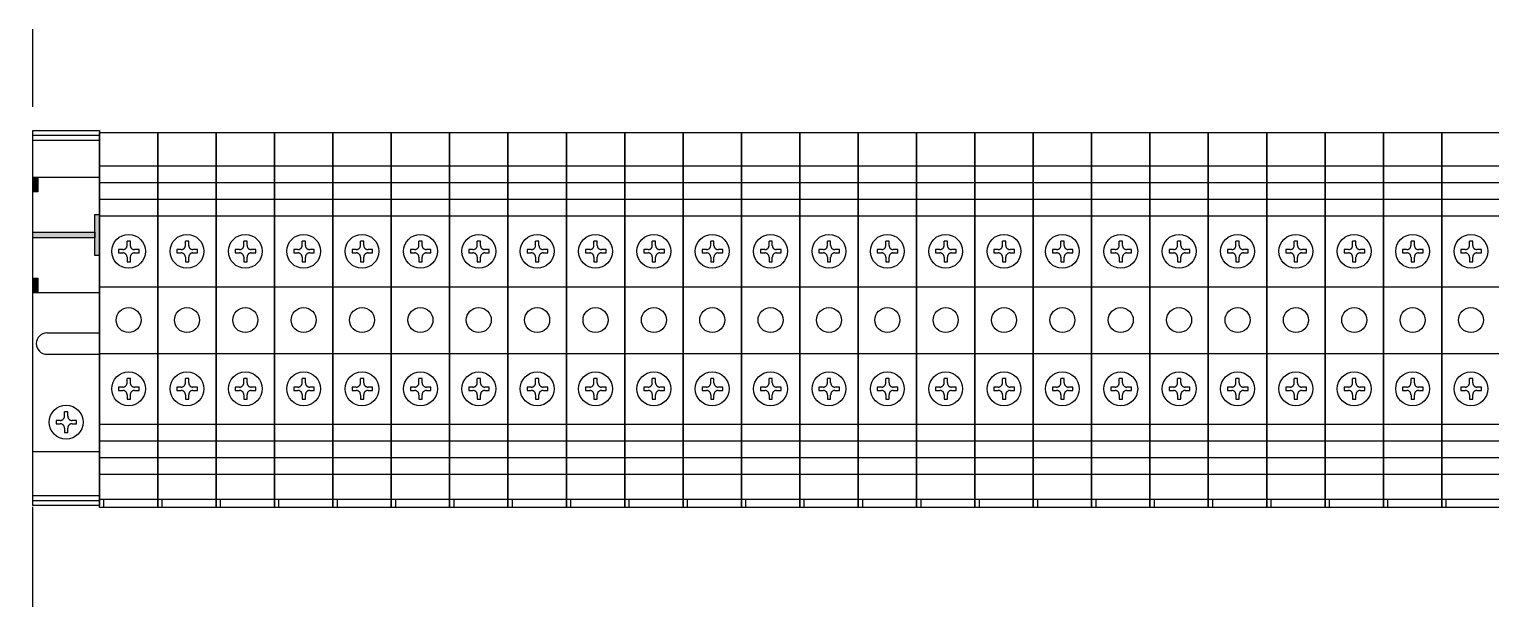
# Model space of a CAD drawing. Extents: x 389647 to 390647, y 333854 to 336054.
# Drawn here: x 390284.1 to 390459.5, y 334570.9 to 334640.2 of the extents above; entities that cross this region are included whole.
import ezdxf

# ---------------------------------------------------------------- set-up
doc = ezdxf.new("R2010")
doc.units = 0
doc.header["$MEASUREMENT"] = 0
doc.linetypes.add('ACAD_ISO02W100', pattern=[15, 12, -3])
doc.layers.add('Layer1', color=7, linetype='Continuous')
doc.layers.add('文字', color=3, linetype='Continuous')

# ---------------------------------------------------------------- blocks, each defined once
blk = doc.blocks.new('424299176141f1d7f-844f-4b45-918a-d4712c876380')
for points in [[(4.76, 79.85), (4.76, 80.45), (3.01, 80.45), (3.01, 79.85)], [(9.62, 73), (10.28, 73), (10.28, 80.45), (9.62, 80.45)], [(15.15, 80.45), (15.15, 79.85), (16.9, 79.85), (16.9, 80.45)], [(7.5, 73), (7.5, 72.45), (12.4, 72.45), (12.4, 73)]]:
    blk.add_hatch(color=7).paths.add_polyline_path(points)
at = {"color": 0}
for p, q in [((-21.91, 80.45), (-21.91, 72.45)), ((-21.31, 80.45), (-21.31, 72.45)), ((-16.02, 80.45), (-16.02, 72.45)), ((21.33, 80.45), (21.33, 72.45)), ((21.92, 80.45), (21.92, 72.45)), ((-4.35, 78.75), (-4.35, 72.45)), ((-1.78, 78.75), (-1.78, 72.45))]:
    blk.add_line(p, q, dxfattribs=at)
at = {"color": 1}
for p, q in [((-21.75, 71.95), (-22.75, 71.95)), ((-21.75, 72.45), (-21.75, 65.45)), ((-18.75, 72.45), (-18.75, 65.45)), ((-16.75, 72.45), (-16.75, 65.45)), ((-14.75, 72.45), (-14.75, 65.45)), ((-12.75, 72.45), (-12.75, 65.45)), ((-4.25, 72.45), (-4.25, 65.45)), ((3.75, 72.45), (3.75, 65.45)), ((12.25, 72.45), (12.25, 65.45)), ((14.25, 72.45), (14.25, 65.45)), ((16.25, 72.45), (16.25, 65.45)), ((18.25, 72.45), (18.25, 65.45)), ((-21.75, 36.95), (-22.75, 36.95)), ((-21.75, 37.45), (-21.75, 30.44)), ((-18.75, 37.45), (-18.75, 30.44)), ((-16.75, 37.45), (-16.75, 30.44)), ((-14.75, 37.45), (-14.75, 30.44)), ((-12.75, 37.45), (-12.75, 30.44)), ((-4.25, 37.45), (-4.25, 30.44)), ((3.75, 37.45), (3.75, 30.44)), ((12.25, 37.45), (12.25, 30.44)), ((14.25, 37.45), (14.25, 30.44)), ((16.25, 37.45), (16.25, 30.44)), ((18.25, 37.45), (18.25, 30.44)), ((-21.75, 1.94), (-22.75, 1.94)), ((-21.75, 2.44), (-21.75, -4.56)), ((-18.75, 2.44), (-18.75, -4.56)), ((-16.75, 2.44), (-16.75, -4.56)), ((-14.75, 2.44), (-14.75, -4.56)), ((-12.75, 2.44), (-12.75, -4.56)), ((-4.25, 2.44), (-4.25, -4.56)), ((3.75, 2.44), (3.75, -4.56)), ((12.25, 2.44), (12.25, -4.56)), ((14.25, 2.44), (14.25, -4.56)), ((16.25, 2.44), (16.25, -4.56)), ((18.25, 2.44), (18.25, -4.56)), ((-21.75, -33.07), (-22.75, -33.07)), ((-21.75, -32.57), (-21.75, -39.57)), ((-18.75, -32.57), (-18.75, -39.57)), ((-16.75, -32.57), (-16.75, -39.57)), ((-14.75, -32.57), (-14.75, -39.57)), ((-12.75, -32.57), (-12.75, -39.57)), ((-4.25, -32.57), (-4.25, -39.57)), ((3.75, -32.57), (3.75, -39.57)), ((12.25, -32.57), (12.25, -39.57)), ((14.25, -32.57), (14.25, -39.57)), ((16.25, -32.57), (16.25, -39.57)), ((18.25, -32.57), (18.25, -39.57)), ((-21.75, -68.08), (-22.75, -68.08)), ((-21.75, -67.58), (-21.75, -74.58)), ((-18.75, -67.58), (-18.75, -74.58)), ((-16.75, -67.58), (-16.75, -74.58)), ((-14.75, -67.58), (-14.75, -74.58)), ((-12.75, -67.58), (-12.75, -74.58)), ((-4.25, -67.58), (-4.25, -74.58)), ((3.75, -67.58), (3.75, -74.58)), ((12.25, -67.58), (12.25, -74.58)), ((14.25, -67.58), (14.25, -74.58)), ((16.25, -67.58), (16.25, -74.58)), ((18.25, -67.58), (18.25, -74.58))]:
    blk.add_line(p, q, dxfattribs=at)
at = {"color": 7}
for p, q in [((-21.75, 64.95), (-22.75, 64.95)), ((-21.75, 65.45), (-21.75, 58.45)), ((-18.75, 65.45), (-18.75, 58.45)), ((-16.75, 65.45), (-16.75, 58.45)), ((-14.75, 65.45), (-14.75, 58.45)), ((-12.75, 65.45), (-12.75, 58.45)), ((-4.25, 65.45), (-4.25, 58.45)), ((3.75, 65.45), (3.75, 58.45)), ((12.25, 65.45), (12.25, 58.45)), ((14.25, 65.45), (14.25, 58.45)), ((16.25, 65.45), (16.25, 58.45)), ((18.25, 65.45), (18.25, 58.45)), ((-21.75, 50.95), (-22.75, 50.95)), ((-21.75, 51.45), (-21.75, 44.45)), ((-18.75, 51.45), (-18.75, 44.45)), ((-16.75, 51.45), (-16.75, 44.45)), ((-14.75, 51.45), (-14.75, 44.45)), ((-12.75, 51.45), (-12.75, 44.45)), ((-4.25, 51.45), (-4.25, 44.45)), ((3.75, 51.45), (3.75, 44.45)), ((12.25, 51.45), (12.25, 44.45)), ((14.25, 51.45), (14.25, 44.45)), ((16.25, 51.45), (16.25, 44.45)), ((18.25, 51.45), (18.25, 44.45)), ((-21.75, 29.94), (-22.75, 29.94)), ((-21.75, 30.44), (-21.75, 23.44)), ((-18.75, 30.44), (-18.75, 23.44)), ((-16.75, 30.44), (-16.75, 23.44)), ((-14.75, 30.44), (-14.75, 23.44)), ((-12.75, 30.44), (-12.75, 23.44)), ((-4.25, 30.44), (-4.25, 23.44)), ((3.75, 30.44), (3.75, 23.44)), ((12.25, 30.44), (12.25, 23.44)), ((14.25, 30.44), (14.25, 23.44)), ((16.25, 30.44), (16.25, 23.44)), ((18.25, 30.44), (18.25, 23.44)), ((-21.75, 15.94), (-22.75, 15.94)), ((-21.75, 16.44), (-21.75, 9.44)), ((-18.75, 16.44), (-18.75, 9.44)), ((-16.75, 16.44), (-16.75, 9.44)), ((-14.75, 16.44), (-14.75, 9.44)), ((-12.75, 16.44), (-12.75, 9.44)), ((-4.25, 16.44), (-4.25, 9.44)), ((3.75, 16.44), (3.75, 9.44)), ((12.25, 16.44), (12.25, 9.44)), ((14.25, 16.44), (14.25, 9.44)), ((16.25, 16.44), (16.25, 9.44)), ((18.25, 16.44), (18.25, 9.44)), ((-21.75, -5.06), (-22.75, -5.06)), ((-21.75, -4.56), (-21.75, -11.56)), ((-18.75, -4.56), (-18.75, -11.56)), ((-16.75, -4.56), (-16.75, -11.56)), ((-14.75, -4.56), (-14.75, -11.56)), ((-12.75, -4.56), (-12.75, -11.56)), ((-4.25, -4.56), (-4.25, -11.56)), ((3.75, -4.56), (3.75, -11.56)), ((12.25, -4.56), (12.25, -11.56)), ((14.25, -4.56), (14.25, -11.56)), ((16.25, -4.56), (16.25, -11.56)), ((18.25, -4.56), (18.25, -11.56)), ((-21.75, -19.07), (-22.75, -19.07)), ((-21.75, -18.57), (-21.75, -25.57)), ((-18.75, -18.57), (-18.75, -25.57)), ((-16.75, -18.57), (-16.75, -25.57)), ((-14.75, -18.57), (-14.75, -25.57)), ((-12.75, -18.57), (-12.75, -25.57)), ((-4.25, -18.57), (-4.25, -25.57)), ((3.75, -18.57), (3.75, -25.57)), ((12.25, -18.57), (12.25, -25.57)), ((14.25, -18.57), (14.25, -25.57)), ((16.25, -18.57), (16.25, -25.57)), ((18.25, -18.57), (18.25, -25.57)), ((-21.75, -40.07), (-22.75, -40.07)), ((-21.75, -39.57), (-21.75, -46.57)), ((-18.75, -39.57), (-18.75, -46.57)), ((-16.75, -39.57), (-16.75, -46.57)), ((-14.75, -39.57), (-14.75, -46.57)), ((-12.75, -39.57), (-12.75, -46.57)), ((-4.25, -39.57), (-4.25, -46.57)), ((3.75, -39.57), (3.75, -46.57)), ((12.25, -39.57), (12.25, -46.57)), ((14.25, -39.57), (14.25, -46.57)), ((16.25, -39.57), (16.25, -46.57)), ((18.25, -39.57), (18.25, -46.57)), ((-21.75, -54.07), (-22.75, -54.07)), ((-21.75, -53.57), (-21.75, -60.57)), ((-18.75, -53.57), (-18.75, -60.57)), ((-16.75, -53.57), (-16.75, -60.57)), ((-14.75, -53.57), (-14.75, -60.57)), ((-12.75, -53.57), (-12.75, -60.57)), ((-4.25, -53.57), (-4.25, -60.57)), ((3.75, -53.57), (3.75, -60.57)), ((12.25, -53.57), (12.25, -60.57)), ((14.25, -53.57), (14.25, -60.57)), ((16.25, -53.57), (16.25, -60.57)), ((18.25, -53.57), (18.25, -60.57)), ((-21.75, -75.08), (-22.75, -75.08)), ((-21.75, -74.58), (-21.75, -81.58)), ((-18.75, -74.58), (-18.75, -81.58)), ((-16.75, -74.58), (-16.75, -81.58)), ((-14.75, -74.58), (-14.75, -81.58)), ((-12.75, -74.58), (-12.75, -81.58)), ((-4.25, -74.58), (-4.25, -81.58)), ((3.75, -74.58), (3.75, -81.58)), ((12.25, -74.58), (12.25, -81.58)), ((14.25, -74.58), (14.25, -81.58)), ((16.25, -74.58), (16.25, -81.58)), ((18.25, -74.58), (18.25, -81.58)), ((-21.75, -89.08), (-22.75, -89.08)), ((-21.75, -88.58), (-21.75, -95.58)), ((-18.75, -88.58), (-18.75, -95.58)), ((-16.75, -88.58), (-16.75, -95.58)), ((-14.75, -88.58), (-14.75, -95.58)), ((-12.75, -88.58), (-12.75, -95.58)), ((-4.25, -88.58), (-4.25, -95.58)), ((3.75, -88.58), (3.75, -95.58)), ((12.25, -88.58), (12.25, -95.58)), ((14.25, -88.58), (14.25, -95.58)), ((16.25, -88.58), (16.25, -95.58)), ((18.25, -88.58), (18.25, -95.58))]:
    blk.add_line(p, q, dxfattribs=at)
at = {"color": 4}
for p, q in [((-21.75, 57.95), (-22.75, 57.95)), ((-21.75, 58.45), (-21.75, 51.45)), ((-18.75, 58.45), (-18.75, 51.45)), ((-16.75, 58.45), (-16.75, 51.45)), ((-14.75, 58.45), (-14.75, 51.45)), ((-12.75, 58.45), (-12.75, 51.45)), ((-4.25, 58.45), (-4.25, 51.45)), ((3.75, 58.45), (3.75, 51.45)), ((12.25, 58.45), (12.25, 51.45)), ((14.25, 58.45), (14.25, 51.45)), ((16.25, 58.45), (16.25, 51.45)), ((18.25, 58.45), (18.25, 51.45)), ((-21.75, 22.94), (-22.75, 22.94)), ((-21.75, 23.44), (-21.75, 16.44)), ((-18.75, 23.44), (-18.75, 16.44)), ((-16.75, 23.44), (-16.75, 16.44)), ((-14.75, 23.44), (-14.75, 16.44)), ((-12.75, 23.44), (-12.75, 16.44)), ((-4.25, 23.44), (-4.25, 16.44)), ((3.75, 23.44), (3.75, 16.44)), ((12.25, 23.44), (12.25, 16.44)), ((14.25, 23.44), (14.25, 16.44)), ((16.25, 23.44), (16.25, 16.44)), ((18.25, 23.44), (18.25, 16.44)), ((-21.75, -12.06), (-22.75, -12.06)), ((-21.75, -11.56), (-21.75, -18.57)), ((-18.75, -11.56), (-18.75, -18.57)), ((-16.75, -11.56), (-16.75, -18.57)), ((-14.75, -11.56), (-14.75, -18.57)), ((-12.75, -11.56), (-12.75, -18.57)), ((-4.25, -11.56), (-4.25, -18.57)), ((3.75, -11.56), (3.75, -18.57)), ((12.25, -11.56), (12.25, -18.57)), ((14.25, -11.56), (14.25, -18.57)), ((16.25, -11.56), (16.25, -18.57)), ((18.25, -11.56), (18.25, -18.57)), ((-21.75, -47.07), (-22.75, -47.07)), ((-21.75, -46.57), (-21.75, -53.57)), ((-18.75, -46.57), (-18.75, -53.57)), ((-16.75, -46.57), (-16.75, -53.57)), ((-14.75, -46.57), (-14.75, -53.57)), ((-12.75, -46.57), (-12.75, -53.57)), ((-4.25, -46.57), (-4.25, -53.57)), ((3.75, -46.57), (3.75, -53.57)), ((12.25, -46.57), (12.25, -53.57)), ((14.25, -46.57), (14.25, -53.57)), ((16.25, -46.57), (16.25, -53.57)), ((18.25, -46.57), (18.25, -53.57)), ((-21.75, -82.08), (-22.75, -82.08)), ((-21.75, -81.58), (-21.75, -88.58)), ((-18.75, -81.58), (-18.75, -88.58)), ((-16.75, -81.58), (-16.75, -88.58)), ((-14.75, -81.58), (-14.75, -88.58)), ((-12.75, -81.58), (-12.75, -88.58)), ((-4.25, -81.58), (-4.25, -88.58)), ((3.75, -81.58), (3.75, -88.58)), ((12.25, -81.58), (12.25, -88.58)), ((14.25, -81.58), (14.25, -88.58)), ((16.25, -81.58), (16.25, -88.58)), ((18.25, -81.58), (18.25, -88.58))]:
    blk.add_line(p, q, dxfattribs=at)
at = {"color": 3}
for p, q in [((-21.75, 43.95), (-22.75, 43.95)), ((-21.75, 44.45), (-21.75, 37.45)), ((-18.75, 44.45), (-18.75, 37.45)), ((-16.75, 44.45), (-16.75, 37.45)), ((-14.75, 44.45), (-14.75, 37.45)), ((-12.75, 44.45), (-12.75, 37.45)), ((-4.25, 44.45), (-4.25, 37.45)), ((3.75, 44.45), (3.75, 37.45)), ((12.25, 44.45), (12.25, 37.45)), ((14.25, 44.45), (14.25, 37.45)), ((16.25, 44.45), (16.25, 37.45)), ((18.25, 44.45), (18.25, 37.45)), ((-21.75, 8.94), (-22.75, 8.94)), ((-21.75, 9.44), (-21.75, 2.44)), ((-18.75, 9.44), (-18.75, 2.44)), ((-16.75, 9.44), (-16.75, 2.44)), ((-14.75, 9.44), (-14.75, 2.44)), ((-12.75, 9.44), (-12.75, 2.44)), ((-4.25, 9.44), (-4.25, 2.44)), ((3.75, 9.44), (3.75, 2.44)), ((12.25, 9.44), (12.25, 2.44)), ((14.25, 9.44), (14.25, 2.44)), ((16.25, 9.44), (16.25, 2.44)), ((18.25, 9.44), (18.25, 2.44)), ((-21.75, -26.07), (-22.75, -26.07)), ((-21.75, -25.57), (-21.75, -32.57)), ((-18.75, -25.57), (-18.75, -32.57)), ((-16.75, -25.57), (-16.75, -32.57)), ((-14.75, -25.57), (-14.75, -32.57)), ((-12.75, -25.57), (-12.75, -32.57)), ((-4.25, -25.57), (-4.25, -32.57)), ((3.75, -25.57), (3.75, -32.57)), ((12.25, -25.57), (12.25, -32.57)), ((14.25, -25.57), (14.25, -32.57)), ((16.25, -25.57), (16.25, -32.57)), ((18.25, -25.57), (18.25, -32.57)), ((-21.75, -61.07), (-22.75, -61.07)), ((-21.75, -60.57), (-21.75, -67.58)), ((-18.75, -60.57), (-18.75, -67.58)), ((-16.75, -60.57), (-16.75, -67.58)), ((-14.75, -60.57), (-14.75, -67.58)), ((-12.75, -60.57), (-12.75, -67.58)), ((-4.25, -60.57), (-4.25, -67.58)), ((3.75, -60.57), (3.75, -67.58)), ((12.25, -60.57), (12.25, -67.58)), ((14.25, -60.57), (14.25, -67.58)), ((16.25, -60.57), (16.25, -67.58)), ((18.25, -60.57), (18.25, -67.58))]:
    blk.add_line(p, q, dxfattribs=at)
at = {"color": 0, "elevation": 0}
for points in [[(22.5, 80.45), (22.5, 72.45), (-22.5, 72.45), (-22.5, 80.45)], [(16.9, 80.45), (16.9, 72.45), (3.01, 72.45), (3.01, 80.45)], [(4.76, 80.45), (4.76, 79.85), (3.01, 79.85), (3.01, 80.45)], [(10.28, 80.45), (10.28, 73), (9.62, 73), (9.62, 80.45)], [(16.9, 80.45), (16.9, 79.85), (15.15, 79.85), (15.15, 80.45)], [(12.4, 73), (12.4, 72.45), (7.5, 72.45), (7.5, 73)]]:
    blk.add_lwpolyline(points, close=True, dxfattribs=at)
at = {"color": 1, "elevation": 0}
for points in [[(22.25, 72.45), (22.25, 65.45), (-22.75, 65.45), (-22.75, 72.45)], [(22.25, 37.45), (22.25, 30.44), (-22.75, 30.44), (-22.75, 37.45)], [(22.25, 2.44), (22.25, -4.56), (-22.75, -4.56), (-22.75, 2.44)], [(22.25, -32.57), (22.25, -39.57), (-22.75, -39.57), (-22.75, -32.57)], [(22.25, -67.58), (22.25, -74.58), (-22.75, -74.58), (-22.75, -67.58)]]:
    blk.add_lwpolyline(points, close=True, dxfattribs=at)
at = {"color": 7, "elevation": 0}
for points in [[(22.25, 65.45), (22.25, 58.45), (-22.75, 58.45), (-22.75, 65.45)], [(22.25, 51.45), (22.25, 44.45), (-22.75, 44.45), (-22.75, 51.45)], [(22.25, 30.44), (22.25, 23.44), (-22.75, 23.44), (-22.75, 30.44)], [(22.25, 16.44), (22.25, 9.44), (-22.75, 9.44), (-22.75, 16.44)], [(22.25, -4.56), (22.25, -11.56), (-22.75, -11.56), (-22.75, -4.56)], [(22.25, -18.57), (22.25, -25.57), (-22.75, -25.57), (-22.75, -18.57)], [(22.25, -39.57), (22.25, -46.57), (-22.75, -46.57), (-22.75, -39.57)], [(22.25, -53.57), (22.25, -60.57), (-22.75, -60.57), (-22.75, -53.57)], [(22.25, -74.58), (22.25, -81.58), (-22.75, -81.58), (-22.75, -74.58)], [(22.25, -88.58), (22.25, -95.58), (-22.75, -95.58), (-22.75, -88.58)]]:
    blk.add_lwpolyline(points, close=True, dxfattribs=at)
at = {"color": 4, "elevation": 0}
for points in [[(22.25, 58.45), (22.25, 51.45), (-22.75, 51.45), (-22.75, 58.45)], [(22.25, 23.44), (22.25, 16.44), (-22.75, 16.44), (-22.75, 23.44)], [(22.25, -11.56), (22.25, -18.57), (-22.75, -18.57), (-22.75, -11.56)], [(22.25, -46.57), (22.25, -53.57), (-22.75, -53.57), (-22.75, -46.57)], [(22.25, -81.58), (22.25, -88.58), (-22.75, -88.58), (-22.75, -81.58)]]:
    blk.add_lwpolyline(points, close=True, dxfattribs=at)
at = {"color": 3, "elevation": 0}
for points in [[(22.25, 44.45), (22.25, 37.45), (-22.75, 37.45), (-22.75, 44.45)], [(22.25, 9.44), (22.25, 2.44), (-22.75, 2.44), (-22.75, 9.44)], [(22.25, -25.57), (22.25, -32.57), (-22.75, -32.57), (-22.75, -25.57)], [(22.25, -60.57), (22.25, -67.58), (-22.75, -67.58), (-22.75, -60.57)]]:
    blk.add_lwpolyline(points, close=True, dxfattribs=at)
at = {"color": 1}
for centre in [(-0.25, 68.95), (-0.25, 33.94), (-0.25, -1.06), (-0.25, -36.07), (-0.25, -71.08)]:
    blk.add_circle(centre, 1.5, dxfattribs=at)
at = {"color": 7}
for centre in [(-0.25, 61.95), (-0.25, 47.95), (-0.25, 26.94), (-0.25, 12.94), (-0.25, -8.06), (-0.25, -22.07), (-0.25, -43.07), (-0.25, -57.07), (-0.25, -78.08), (-0.25, -92.08)]:
    blk.add_circle(centre, 1.5, dxfattribs=at)
at = {"color": 4}
for centre in [(-0.25, 54.95), (-0.25, 19.94), (-0.25, -15.07), (-0.25, -50.07), (-0.25, -85.08)]:
    blk.add_circle(centre, 1.5, dxfattribs=at)
at = {"color": 3}
for centre in [(-0.25, 40.95), (-0.25, 5.94), (-0.25, -29.07), (-0.25, -64.08)]:
    blk.add_circle(centre, 1.5, dxfattribs=at)
at = {"color": 0}
blk.add_arc((-3.07, 78.75), 1.28, 0, 180, dxfattribs=at)
at = {"layer": 'Layer1', "color": 7, "lineweight": -3, "ltscale": 50}
for centre in [(-12.5, 76.45), (-8.5, 61.95), (8, 61.95), (-8.5, 47.95), (8, 47.95), (-8.5, 26.94), (8, 26.94), (-8.5, 12.94), (8, 12.94), (-8.5, -8.06), (8, -8.06), (-8.5, -22.07), (8, -22.07), (-8.5, -43.07), (8, -43.07), (-8.5, -57.07), (8, -57.07), (-8.5, -78.08), (8, -78.08), (-8.5, -92.08), (8, -92.08)]:
    blk.add_circle(centre, 2.03, dxfattribs=at)
at = {"layer": 'Layer1', "color": 1, "lineweight": -3, "ltscale": 50}
for centre in [(-8.5, 68.95), (8, 68.95), (-8.5, 33.94), (8, 33.94), (-8.5, -1.06), (8, -1.06), (-8.5, -36.07), (8, -36.07), (-8.5, -71.08), (8, -71.08)]:
    blk.add_circle(centre, 2.03, dxfattribs=at)
at = {"layer": 'Layer1', "color": 4, "lineweight": -3, "ltscale": 50}
for centre in [(-8.5, 54.95), (8, 54.95), (-8.5, 19.94), (8, 19.94), (-8.5, -15.07), (8, -15.07), (-8.5, -50.07), (8, -50.07), (-8.5, -85.08), (8, -85.08)]:
    blk.add_circle(centre, 2.03, dxfattribs=at)
at = {"layer": 'Layer1', "color": 3, "lineweight": -3, "ltscale": 50}
for centre in [(-8.5, 40.95), (8, 40.95), (-8.5, 5.94), (8, 5.94), (-8.5, -29.07), (8, -29.07), (-8.5, -64.08), (8, -64.08)]:
    blk.add_circle(centre, 2.03, dxfattribs=at)
at = {"layer": '文字', "color": 0, "linetype": 'ACAD_ISO02W100'}
for p, q in [((-34.65, 110.15), (-34.65, 80.45)), ((-34.65, 110.15), (-34.65, 80.45)), ((-26.18, 110.15), (-26.18, 80.45)), ((-17.96, 110.15), (-17.96, 80.45)), ((17.96, 110.15), (17.96, 80.45)), ((26.18, 110.15), (26.18, 80.45)), ((34.65, 110.15), (34.65, 80.45)), ((-34.65, 80.45), (34.65, 80.45))]:
    blk.add_line(p, q, dxfattribs=at)
at = {"layer": '文字', "color": 7, "linetype": 'ACAD_ISO02W100'}
for p, q in [((-12.69, 77.66), (-12.69, 77.15)), ((-12.3, 77.66), (-12.69, 77.66)), ((-12.3, 77.15), (-12.3, 77.66)), ((-13.2, 76.64), (-13.75, 76.64)), ((-13.75, 76.64), (-13.75, 76.25)), ((-13.75, 76.25), (-13.2, 76.25)), ((-12.69, 75.74), (-12.69, 75.19)), ((-12.3, 75.19), (-12.3, 75.74)), ((-11.79, 76.64), (-11.27, 76.64)), ((-11.79, 76.25), (-11.27, 76.25)), ((-11.27, 76.25), (-11.27, 76.64)), ((-12.69, 75.19), (-12.3, 75.19)), ((-8.69, 63.16), (-8.69, 62.65)), ((-8.3, 63.16), (-8.69, 63.16)), ((-8.3, 62.65), (-8.3, 63.16)), ((7.81, 63.16), (7.81, 62.65)), ((8.2, 63.16), (7.81, 63.16)), ((8.2, 62.65), (8.2, 63.16)), ((-9.2, 62.14), (-9.75, 62.14)), ((-9.75, 62.14), (-9.75, 61.74)), ((-9.75, 61.74), (-9.2, 61.74)), ((-7.79, 62.14), (-7.27, 62.14)), ((-7.79, 61.74), (-7.27, 61.74)), ((-7.27, 61.74), (-7.27, 62.14)), ((7.3, 62.14), (6.75, 62.14)), ((6.75, 62.14), (6.75, 61.74)), ((6.75, 61.74), (7.3, 61.74)), ((8.71, 62.14), (9.23, 62.14)), ((8.71, 61.74), (9.23, 61.74)), ((9.23, 61.74), (9.23, 62.14)), ((-8.69, 61.23), (-8.69, 60.68)), ((-8.69, 60.68), (-8.3, 60.68)), ((-8.3, 60.68), (-8.3, 61.23)), ((7.81, 61.23), (7.81, 60.68)), ((7.81, 60.68), (8.2, 60.68)), ((8.2, 60.68), (8.2, 61.23)), ((-8.69, 49.15), (-8.69, 48.64)), ((-8.3, 49.15), (-8.69, 49.15)), ((-8.3, 48.64), (-8.3, 49.15)), ((7.81, 49.15), (7.81, 48.64)), ((8.2, 49.15), (7.81, 49.15)), ((8.2, 48.64), (8.2, 49.15)), ((-9.2, 48.13), (-9.75, 48.13)), ((-9.75, 48.13), (-9.75, 47.74)), ((-9.75, 47.74), (-9.2, 47.74)), ((-7.79, 48.13), (-7.27, 48.13)), ((-7.79, 47.74), (-7.27, 47.74)), ((-7.27, 47.74), (-7.27, 48.13)), ((7.3, 48.13), (6.75, 48.13)), ((6.75, 48.13), (6.75, 47.74)), ((6.75, 47.74), (7.3, 47.74)), ((8.71, 48.13), (9.23, 48.13)), ((8.71, 47.74), (9.23, 47.74)), ((9.23, 47.74), (9.23, 48.13)), ((-8.69, 47.23), (-8.69, 46.68)), ((-8.69, 46.68), (-8.3, 46.68)), ((-8.3, 46.68), (-8.3, 47.23)), ((7.81, 47.23), (7.81, 46.68)), ((7.81, 46.68), (8.2, 46.68)), ((8.2, 46.68), (8.2, 47.23)), ((-8.69, 28.15), (-8.69, 27.64)), ((-8.3, 28.15), (-8.69, 28.15)), ((-8.3, 27.64), (-8.3, 28.15)), ((7.81, 28.15), (7.81, 27.64)), ((8.2, 28.15), (7.81, 28.15)), ((8.2, 27.64), (8.2, 28.15)), ((-9.2, 27.13), (-9.75, 27.13)), ((-9.75, 27.13), (-9.75, 26.74)), ((-9.75, 26.74), (-9.2, 26.74)), ((-7.79, 27.13), (-7.27, 27.13)), ((-7.79, 26.74), (-7.27, 26.74)), ((-7.27, 26.74), (-7.27, 27.13)), ((7.3, 27.13), (6.75, 27.13)), ((6.75, 27.13), (6.75, 26.74)), ((6.75, 26.74), (7.3, 26.74)), ((8.71, 27.13), (9.23, 27.13)), ((8.71, 26.74), (9.23, 26.74)), ((9.23, 26.74), (9.23, 27.13)), ((-8.69, 26.23), (-8.69, 25.68)), ((-8.69, 25.68), (-8.3, 25.68)), ((-8.3, 25.68), (-8.3, 26.23)), ((7.81, 26.23), (7.81, 25.68)), ((7.81, 25.68), (8.2, 25.68)), ((8.2, 25.68), (8.2, 26.23)), ((-8.69, 14.15), (-8.69, 13.64)), ((-8.3, 14.15), (-8.69, 14.15)), ((-8.3, 13.64), (-8.3, 14.15)), ((7.81, 14.15), (7.81, 13.64)), ((8.2, 14.15), (7.81, 14.15)), ((8.2, 13.64), (8.2, 14.15)), ((-9.2, 13.13), (-9.75, 13.13)), ((-9.75, 13.13), (-9.75, 12.73)), ((-9.75, 12.73), (-9.2, 12.73)), ((-7.79, 13.13), (-7.27, 13.13)), ((-7.79, 12.73), (-7.27, 12.73)), ((-7.27, 12.73), (-7.27, 13.13)), ((7.3, 13.13), (6.75, 13.13)), ((6.75, 13.13), (6.75, 12.73)), ((6.75, 12.73), (7.3, 12.73)), ((8.71, 13.13), (9.23, 13.13)), ((8.71, 12.73), (9.23, 12.73)), ((9.23, 12.73), (9.23, 13.13)), ((-8.69, 12.22), (-8.69, 11.67)), ((-8.69, 11.67), (-8.3, 11.67)), ((-8.3, 11.67), (-8.3, 12.22)), ((7.81, 12.22), (7.81, 11.67)), ((7.81, 11.67), (8.2, 11.67)), ((8.2, 11.67), (8.2, 12.22)), ((-8.69, -6.86), (-8.69, -7.37)), ((-8.3, -6.86), (-8.69, -6.86)), ((-8.3, -7.37), (-8.3, -6.86)), ((7.81, -6.86), (7.81, -7.37)), ((8.2, -6.86), (7.81, -6.86)), ((8.2, -7.37), (8.2, -6.86)), ((-9.2, -7.88), (-9.75, -7.88)), ((-9.75, -7.88), (-9.75, -8.27)), ((-9.75, -8.27), (-9.2, -8.27)), ((-7.79, -7.88), (-7.28, -7.88)), ((-7.79, -8.27), (-7.28, -8.27)), ((-7.28, -8.27), (-7.28, -7.88)), ((7.3, -7.88), (6.75, -7.88)), ((6.75, -7.88), (6.75, -8.27)), ((6.75, -8.27), (7.3, -8.27)), ((8.71, -7.88), (9.22, -7.88)), ((8.71, -8.27), (9.22, -8.27)), ((9.22, -8.27), (9.22, -7.88)), ((-8.69, -8.78), (-8.69, -9.33)), ((-8.69, -9.33), (-8.3, -9.33)), ((-8.3, -9.33), (-8.3, -8.78)), ((7.81, -8.78), (7.81, -9.33)), ((7.81, -9.33), (8.2, -9.33)), ((8.2, -9.33), (8.2, -8.78)), ((-8.69, -20.86), (-8.69, -21.37)), ((-8.3, -20.86), (-8.69, -20.86)), ((-8.3, -21.37), (-8.3, -20.86)), ((7.81, -20.86), (7.81, -21.37)), ((8.2, -20.86), (7.81, -20.86)), ((8.2, -21.37), (8.2, -20.86)), ((-9.2, -21.88), (-9.75, -21.88)), ((-9.75, -21.88), (-9.75, -22.27)), ((-9.75, -22.27), (-9.2, -22.27)), ((-8.69, -22.78), (-8.69, -23.33)), ((-8.3, -23.33), (-8.3, -22.78)), ((-7.79, -21.88), (-7.28, -21.88)), ((-7.79, -22.27), (-7.28, -22.27)), ((-7.28, -22.27), (-7.28, -21.88)), ((7.3, -21.88), (6.75, -21.88)), ((6.75, -21.88), (6.75, -22.27)), ((6.75, -22.27), (7.3, -22.27)), ((7.81, -22.78), (7.81, -23.33)), ((8.2, -23.33), (8.2, -22.78)), ((8.71, -21.88), (9.22, -21.88)), ((8.71, -22.27), (9.22, -22.27)), ((9.22, -22.27), (9.22, -21.88)), ((-8.69, -23.33), (-8.3, -23.33)), ((7.81, -23.33), (8.2, -23.33)), ((-8.69, -41.87), (-8.69, -42.38)), ((-8.3, -41.87), (-8.69, -41.87)), ((-8.3, -42.38), (-8.3, -41.87)), ((7.81, -41.87), (7.81, -42.38)), ((8.2, -41.87), (7.81, -41.87)), ((8.2, -42.38), (8.2, -41.87)), ((-9.2, -42.88), (-9.75, -42.88)), ((-9.75, -42.88), (-9.75, -43.28)), ((-9.75, -43.28), (-9.2, -43.28)), ((-8.69, -43.79), (-8.69, -44.34)), ((-8.3, -44.34), (-8.3, -43.79)), ((-7.79, -42.88), (-7.28, -42.88)), ((-7.79, -43.28), (-7.28, -43.28)), ((-7.28, -43.28), (-7.28, -42.88)), ((7.3, -42.88), (6.75, -42.88)), ((6.75, -42.88), (6.75, -43.28)), ((6.75, -43.28), (7.3, -43.28)), ((7.81, -43.79), (7.81, -44.34)), ((8.2, -44.34), (8.2, -43.79)), ((8.71, -42.88), (9.22, -42.88)), ((8.71, -43.28), (9.22, -43.28)), ((9.22, -43.28), (9.22, -42.88)), ((-8.69, -44.34), (-8.3, -44.34)), ((7.81, -44.34), (8.2, -44.34)), ((-8.69, -55.87), (-8.69, -56.38)), ((-8.3, -55.87), (-8.69, -55.87)), ((-8.3, -56.38), (-8.3, -55.87)), ((7.81, -55.87), (7.81, -56.38)), ((8.2, -55.87), (7.81, -55.87)), ((8.2, -56.38), (8.2, -55.87)), ((-9.2, -56.89), (-9.75, -56.89)), ((-9.75, -56.89), (-9.75, -57.28)), ((-9.75, -57.28), (-9.2, -57.28)), ((-8.69, -57.79), (-8.69, -58.34)), ((-8.3, -58.34), (-8.3, -57.79)), ((-7.79, -56.89), (-7.28, -56.89)), ((-7.79, -57.28), (-7.28, -57.28)), ((-7.28, -57.28), (-7.28, -56.89)), ((7.3, -56.89), (6.75, -56.89)), ((6.75, -56.89), (6.75, -57.28)), ((6.75, -57.28), (7.3, -57.28)), ((7.81, -57.79), (7.81, -58.34)), ((8.2, -58.34), (8.2, -57.79)), ((8.71, -56.89), (9.22, -56.89)), ((8.71, -57.28), (9.22, -57.28)), ((9.22, -57.28), (9.22, -56.89)), ((-8.69, -58.34), (-8.3, -58.34)), ((7.81, -58.34), (8.2, -58.34)), ((-8.69, -76.87), (-8.69, -77.38)), ((-8.3, -76.87), (-8.69, -76.87)), ((-8.3, -77.38), (-8.3, -76.87)), ((7.81, -76.87), (7.81, -77.38)), ((8.2, -76.87), (7.81, -76.87)), ((8.2, -77.38), (8.2, -76.87)), ((-9.2, -77.89), (-9.75, -77.89)), ((-9.75, -77.89), (-9.75, -78.29)), ((-9.75, -78.29), (-9.2, -78.29)), ((-8.69, -78.8), (-8.69, -79.35)), ((-8.3, -79.35), (-8.3, -78.8)), ((-7.79, -77.89), (-7.28, -77.89)), ((-7.79, -78.29), (-7.28, -78.29)), ((-7.28, -78.29), (-7.28, -77.89)), ((7.3, -77.89), (6.75, -77.89)), ((6.75, -77.89), (6.75, -78.29)), ((6.75, -78.29), (7.3, -78.29)), ((7.81, -78.8), (7.81, -79.35)), ((8.2, -79.35), (8.2, -78.8)), ((8.71, -77.89), (9.22, -77.89)), ((8.71, -78.29), (9.22, -78.29)), ((9.22, -78.29), (9.22, -77.89)), ((-8.69, -79.35), (-8.3, -79.35)), ((7.81, -79.35), (8.2, -79.35)), ((-8.69, -90.88), (-8.69, -91.39)), ((-8.3, -90.88), (-8.69, -90.88)), ((-8.3, -91.39), (-8.3, -90.88)), ((7.81, -90.88), (7.81, -91.39)), ((8.2, -90.88), (7.81, -90.88)), ((8.2, -91.39), (8.2, -90.88)), ((-9.2, -91.89), (-9.75, -91.89)), ((-9.75, -91.89), (-9.75, -92.29)), ((-9.75, -92.29), (-9.2, -92.29)), ((-8.69, -92.8), (-8.69, -93.35)), ((-8.3, -93.35), (-8.3, -92.8)), ((-7.79, -91.89), (-7.28, -91.89)), ((-7.79, -92.29), (-7.28, -92.29)), ((-7.28, -92.29), (-7.28, -91.89)), ((7.3, -91.89), (6.75, -91.89)), ((6.75, -91.89), (6.75, -92.29)), ((6.75, -92.29), (7.3, -92.29)), ((7.81, -92.8), (7.81, -93.35)), ((8.2, -93.35), (8.2, -92.8)), ((8.71, -91.89), (9.22, -91.89)), ((8.71, -92.29), (9.22, -92.29)), ((9.22, -92.29), (9.22, -91.89)), ((-8.69, -93.35), (-8.3, -93.35)), ((7.81, -93.35), (8.2, -93.35))]:
    blk.add_line(p, q, dxfattribs=at)
at = {"layer": '文字', "color": 1, "linetype": 'ACAD_ISO02W100'}
for p, q in [((-8.69, 70.16), (-8.69, 69.65)), ((-8.3, 70.16), (-8.69, 70.16)), ((-8.3, 69.65), (-8.3, 70.16)), ((7.81, 70.16), (7.81, 69.65)), ((8.2, 70.16), (7.81, 70.16)), ((8.2, 69.65), (8.2, 70.16)), ((-9.2, 69.14), (-9.75, 69.14)), ((-9.75, 69.14), (-9.75, 68.74)), ((-9.75, 68.74), (-9.2, 68.74)), ((-7.79, 69.14), (-7.27, 69.14)), ((-7.79, 68.74), (-7.27, 68.74)), ((-7.27, 68.74), (-7.27, 69.14)), ((7.3, 69.14), (6.75, 69.14)), ((6.75, 69.14), (6.75, 68.74)), ((6.75, 68.74), (7.3, 68.74)), ((8.71, 69.14), (9.23, 69.14)), ((8.71, 68.74), (9.23, 68.74)), ((9.23, 68.74), (9.23, 69.14)), ((-8.69, 68.24), (-8.69, 67.68)), ((-8.69, 67.68), (-8.3, 67.68)), ((-8.3, 67.68), (-8.3, 68.24)), ((7.81, 68.24), (7.81, 67.68)), ((7.81, 67.68), (8.2, 67.68)), ((8.2, 67.68), (8.2, 68.24)), ((-8.69, 35.15), (-8.69, 34.64)), ((-8.3, 35.15), (-8.69, 35.15)), ((-8.3, 34.64), (-8.3, 35.15)), ((7.81, 35.15), (7.81, 34.64)), ((8.2, 35.15), (7.81, 35.15)), ((8.2, 34.64), (8.2, 35.15)), ((-9.2, 34.13), (-9.75, 34.13)), ((-9.75, 34.13), (-9.75, 33.74)), ((-9.75, 33.74), (-9.2, 33.74)), ((-7.79, 34.13), (-7.27, 34.13)), ((-7.79, 33.74), (-7.27, 33.74)), ((-7.27, 33.74), (-7.27, 34.13)), ((7.3, 34.13), (6.75, 34.13)), ((6.75, 34.13), (6.75, 33.74)), ((6.75, 33.74), (7.3, 33.74)), ((8.71, 34.13), (9.23, 34.13)), ((8.71, 33.74), (9.23, 33.74)), ((9.23, 33.74), (9.23, 34.13)), ((-8.69, 33.23), (-8.69, 32.68)), ((-8.69, 32.68), (-8.3, 32.68)), ((-8.3, 32.68), (-8.3, 33.23)), ((7.81, 33.23), (7.81, 32.68)), ((7.81, 32.68), (8.2, 32.68)), ((8.2, 32.68), (8.2, 33.23)), ((-8.69, 0.14), (-8.69, -0.37)), ((-8.3, 0.14), (-8.69, 0.14)), ((-8.3, -0.37), (-8.3, 0.14)), ((7.81, 0.14), (7.81, -0.37)), ((8.2, 0.14), (7.81, 0.14)), ((8.2, -0.37), (8.2, 0.14)), ((-9.2, -0.88), (-9.75, -0.88)), ((-9.75, -0.88), (-9.75, -1.27)), ((-9.75, -1.27), (-9.2, -1.27)), ((-7.79, -0.88), (-7.28, -0.88)), ((-7.79, -1.27), (-7.28, -1.27)), ((-7.28, -1.27), (-7.28, -0.88)), ((7.3, -0.88), (6.75, -0.88)), ((6.75, -0.88), (6.75, -1.27)), ((6.75, -1.27), (7.3, -1.27)), ((8.71, -0.88), (9.22, -0.88)), ((8.71, -1.27), (9.22, -1.27)), ((9.22, -1.27), (9.22, -0.88)), ((-8.69, -1.78), (-8.69, -2.33)), ((-8.69, -2.33), (-8.3, -2.33)), ((-8.3, -2.33), (-8.3, -1.78)), ((7.81, -1.78), (7.81, -2.33)), ((7.81, -2.33), (8.2, -2.33)), ((8.2, -2.33), (8.2, -1.78)), ((-8.69, -34.86), (-8.69, -35.37)), ((-8.3, -34.86), (-8.69, -34.86)), ((-8.3, -35.37), (-8.3, -34.86)), ((7.81, -34.86), (7.81, -35.37)), ((8.2, -34.86), (7.81, -34.86)), ((8.2, -35.37), (8.2, -34.86)), ((-9.2, -35.88), (-9.75, -35.88)), ((-9.75, -35.88), (-9.75, -36.28)), ((-9.75, -36.28), (-9.2, -36.28)), ((-8.69, -36.79), (-8.69, -37.34)), ((-8.3, -37.34), (-8.3, -36.79)), ((-7.79, -35.88), (-7.28, -35.88)), ((-7.79, -36.28), (-7.28, -36.28)), ((-7.28, -36.28), (-7.28, -35.88)), ((7.3, -35.88), (6.75, -35.88)), ((6.75, -35.88), (6.75, -36.28)), ((6.75, -36.28), (7.3, -36.28)), ((7.81, -36.79), (7.81, -37.34)), ((8.2, -37.34), (8.2, -36.79)), ((8.71, -35.88), (9.22, -35.88)), ((8.71, -36.28), (9.22, -36.28)), ((9.22, -36.28), (9.22, -35.88)), ((-8.69, -37.34), (-8.3, -37.34)), ((7.81, -37.34), (8.2, -37.34)), ((-8.69, -69.87), (-8.69, -70.38)), ((-8.3, -69.87), (-8.69, -69.87)), ((-8.3, -70.38), (-8.3, -69.87)), ((7.81, -69.87), (7.81, -70.38)), ((8.2, -69.87), (7.81, -69.87)), ((8.2, -70.38), (8.2, -69.87)), ((-9.2, -70.89), (-9.75, -70.89)), ((-9.75, -70.89), (-9.75, -71.28)), ((-9.75, -71.28), (-9.2, -71.28)), ((-8.69, -71.79), (-8.69, -72.34)), ((-8.3, -72.34), (-8.3, -71.79)), ((-7.79, -70.89), (-7.28, -70.89)), ((-7.79, -71.28), (-7.28, -71.28)), ((-7.28, -71.28), (-7.28, -70.89)), ((7.3, -70.89), (6.75, -70.89)), ((6.75, -70.89), (6.75, -71.28)), ((6.75, -71.28), (7.3, -71.28)), ((7.81, -71.79), (7.81, -72.34)), ((8.2, -72.34), (8.2, -71.79)), ((8.71, -70.89), (9.22, -70.89)), ((8.71, -71.28), (9.22, -71.28)), ((9.22, -71.28), (9.22, -70.89)), ((-8.69, -72.34), (-8.3, -72.34)), ((7.81, -72.34), (8.2, -72.34))]:
    blk.add_line(p, q, dxfattribs=at)
at = {"layer": '文字', "color": 4, "linetype": 'ACAD_ISO02W100'}
for p, q in [((-8.69, 56.15), (-8.69, 55.64)), ((-8.3, 56.15), (-8.69, 56.15)), ((-8.3, 55.64), (-8.3, 56.15)), ((7.81, 56.15), (7.81, 55.64)), ((8.2, 56.15), (7.81, 56.15)), ((8.2, 55.64), (8.2, 56.15)), ((-9.2, 55.14), (-9.75, 55.14)), ((-9.75, 55.14), (-9.75, 54.74)), ((-9.75, 54.74), (-9.2, 54.74)), ((-7.79, 55.14), (-7.27, 55.14)), ((-7.79, 54.74), (-7.27, 54.74)), ((-7.27, 54.74), (-7.27, 55.14)), ((7.3, 55.14), (6.75, 55.14)), ((6.75, 55.14), (6.75, 54.74)), ((6.75, 54.74), (7.3, 54.74)), ((8.71, 55.14), (9.23, 55.14)), ((8.71, 54.74), (9.23, 54.74)), ((9.23, 54.74), (9.23, 55.14)), ((-8.69, 54.23), (-8.69, 53.68)), ((-8.69, 53.68), (-8.3, 53.68)), ((-8.3, 53.68), (-8.3, 54.23)), ((7.81, 54.23), (7.81, 53.68)), ((7.81, 53.68), (8.2, 53.68)), ((8.2, 53.68), (8.2, 54.23)), ((-8.69, 21.15), (-8.69, 20.64)), ((-8.3, 21.15), (-8.69, 21.15)), ((-8.3, 20.64), (-8.3, 21.15)), ((7.81, 21.15), (7.81, 20.64)), ((8.2, 21.15), (7.81, 21.15)), ((8.2, 20.64), (8.2, 21.15)), ((-9.2, 20.13), (-9.75, 20.13)), ((-9.75, 20.13), (-9.75, 19.73)), ((-9.75, 19.73), (-9.2, 19.73)), ((-7.79, 20.13), (-7.27, 20.13)), ((-7.79, 19.73), (-7.27, 19.73)), ((-7.27, 19.73), (-7.27, 20.13)), ((7.3, 20.13), (6.75, 20.13)), ((6.75, 20.13), (6.75, 19.73)), ((6.75, 19.73), (7.3, 19.73)), ((8.71, 20.13), (9.23, 20.13)), ((8.71, 19.73), (9.23, 19.73)), ((9.23, 19.73), (9.23, 20.13)), ((-8.69, 19.22), (-8.69, 18.67)), ((-8.69, 18.67), (-8.3, 18.67)), ((-8.3, 18.67), (-8.3, 19.22)), ((7.81, 19.22), (7.81, 18.67)), ((7.81, 18.67), (8.2, 18.67)), ((8.2, 18.67), (8.2, 19.22)), ((-8.69, -13.86), (-8.69, -14.37)), ((-8.3, -13.86), (-8.69, -13.86)), ((-8.3, -14.37), (-8.3, -13.86)), ((7.81, -13.86), (7.81, -14.37)), ((8.2, -13.86), (7.81, -13.86)), ((8.2, -14.37), (8.2, -13.86)), ((-9.2, -14.88), (-9.75, -14.88)), ((-9.75, -14.88), (-9.75, -15.27)), ((-9.75, -15.27), (-9.2, -15.27)), ((-7.79, -14.88), (-7.28, -14.88)), ((-7.79, -15.27), (-7.28, -15.27)), ((-7.28, -15.27), (-7.28, -14.88)), ((7.3, -14.88), (6.75, -14.88)), ((6.75, -14.88), (6.75, -15.27)), ((6.75, -15.27), (7.3, -15.27)), ((8.71, -14.88), (9.22, -14.88)), ((8.71, -15.27), (9.22, -15.27)), ((9.22, -15.27), (9.22, -14.88)), ((-8.69, -15.78), (-8.69, -16.33)), ((-8.69, -16.33), (-8.3, -16.33)), ((-8.3, -16.33), (-8.3, -15.78)), ((7.81, -15.78), (7.81, -16.33)), ((7.81, -16.33), (8.2, -16.33)), ((8.2, -16.33), (8.2, -15.78)), ((-8.69, -48.87), (-8.69, -49.38)), ((-8.3, -48.87), (-8.69, -48.87)), ((-8.3, -49.38), (-8.3, -48.87)), ((7.81, -48.87), (7.81, -49.38)), ((8.2, -48.87), (7.81, -48.87)), ((8.2, -49.38), (8.2, -48.87)), ((-9.2, -49.89), (-9.75, -49.89)), ((-9.75, -49.89), (-9.75, -50.28)), ((-9.75, -50.28), (-9.2, -50.28)), ((-8.69, -50.79), (-8.69, -51.34)), ((-8.3, -51.34), (-8.3, -50.79)), ((-7.79, -49.89), (-7.28, -49.89)), ((-7.79, -50.28), (-7.28, -50.28)), ((-7.28, -50.28), (-7.28, -49.89)), ((7.3, -49.89), (6.75, -49.89)), ((6.75, -49.89), (6.75, -50.28)), ((6.75, -50.28), (7.3, -50.28)), ((7.81, -50.79), (7.81, -51.34)), ((8.2, -51.34), (8.2, -50.79)), ((8.71, -49.89), (9.22, -49.89)), ((8.71, -50.28), (9.22, -50.28)), ((9.22, -50.28), (9.22, -49.89)), ((-8.69, -51.34), (-8.3, -51.34)), ((7.81, -51.34), (8.2, -51.34)), ((-8.69, -83.88), (-8.69, -84.38)), ((-8.3, -83.88), (-8.69, -83.88)), ((-8.3, -84.38), (-8.3, -83.88)), ((7.81, -83.88), (7.81, -84.38)), ((8.2, -83.88), (7.81, -83.88)), ((8.2, -84.38), (8.2, -83.88)), ((-9.2, -84.89), (-9.75, -84.89)), ((-9.75, -84.89), (-9.75, -85.29)), ((-9.75, -85.29), (-9.2, -85.29)), ((-8.69, -85.8), (-8.69, -86.35)), ((-8.3, -86.35), (-8.3, -85.8)), ((-7.79, -84.89), (-7.28, -84.89)), ((-7.79, -85.29), (-7.28, -85.29)), ((-7.28, -85.29), (-7.28, -84.89)), ((7.3, -84.89), (6.75, -84.89)), ((6.75, -84.89), (6.75, -85.29)), ((6.75, -85.29), (7.3, -85.29)), ((7.81, -85.8), (7.81, -86.35)), ((8.2, -86.35), (8.2, -85.8)), ((8.71, -84.89), (9.22, -84.89)), ((8.71, -85.29), (9.22, -85.29)), ((9.22, -85.29), (9.22, -84.89)), ((-8.69, -86.35), (-8.3, -86.35)), ((7.81, -86.35), (8.2, -86.35))]:
    blk.add_line(p, q, dxfattribs=at)
at = {"layer": '文字', "color": 3, "linetype": 'ACAD_ISO02W100'}
for p, q in [((-8.69, 42.15), (-8.69, 41.64)), ((-8.3, 42.15), (-8.69, 42.15)), ((-8.3, 41.64), (-8.3, 42.15)), ((7.81, 42.15), (7.81, 41.64)), ((8.2, 42.15), (7.81, 42.15)), ((8.2, 41.64), (8.2, 42.15)), ((-9.2, 41.13), (-9.75, 41.13)), ((-9.75, 41.13), (-9.75, 40.74)), ((-9.75, 40.74), (-9.2, 40.74)), ((-7.79, 41.13), (-7.27, 41.13)), ((-7.79, 40.74), (-7.27, 40.74)), ((-7.27, 40.74), (-7.27, 41.13)), ((7.3, 41.13), (6.75, 41.13)), ((6.75, 41.13), (6.75, 40.74)), ((6.75, 40.74), (7.3, 40.74)), ((8.71, 41.13), (9.23, 41.13)), ((8.71, 40.74), (9.23, 40.74)), ((9.23, 40.74), (9.23, 41.13)), ((-8.69, 40.23), (-8.69, 39.68)), ((-8.69, 39.68), (-8.3, 39.68)), ((-8.3, 39.68), (-8.3, 40.23)), ((7.81, 40.23), (7.81, 39.68)), ((7.81, 39.68), (8.2, 39.68)), ((8.2, 39.68), (8.2, 40.23)), ((-8.69, 7.14), (-8.69, 6.63)), ((-8.3, 7.14), (-8.69, 7.14)), ((-8.3, 6.63), (-8.3, 7.14)), ((7.81, 7.14), (7.81, 6.63)), ((8.2, 7.14), (7.81, 7.14)), ((8.2, 6.63), (8.2, 7.14)), ((-9.2, 6.13), (-9.75, 6.13)), ((-9.75, 6.13), (-9.75, 5.73)), ((-9.75, 5.73), (-9.2, 5.73)), ((-7.79, 6.13), (-7.27, 6.13)), ((-7.79, 5.73), (-7.27, 5.73)), ((-7.27, 5.73), (-7.27, 6.13)), ((7.3, 6.13), (6.75, 6.13)), ((6.75, 6.13), (6.75, 5.73)), ((6.75, 5.73), (7.3, 5.73)), ((8.71, 6.13), (9.23, 6.13)), ((8.71, 5.73), (9.23, 5.73)), ((9.23, 5.73), (9.23, 6.13)), ((-8.69, 5.22), (-8.69, 4.67)), ((-8.69, 4.67), (-8.3, 4.67)), ((-8.3, 4.67), (-8.3, 5.22)), ((7.81, 5.22), (7.81, 4.67)), ((7.81, 4.67), (8.2, 4.67)), ((8.2, 4.67), (8.2, 5.22)), ((-8.69, -27.86), (-8.69, -28.37)), ((-8.3, -27.86), (-8.69, -27.86)), ((-8.3, -28.37), (-8.3, -27.86)), ((7.81, -27.86), (7.81, -28.37)), ((8.2, -27.86), (7.81, -27.86)), ((8.2, -28.37), (8.2, -27.86)), ((-9.2, -28.88), (-9.75, -28.88)), ((-9.75, -28.88), (-9.75, -29.28)), ((-9.75, -29.28), (-9.2, -29.28)), ((-8.69, -29.78), (-8.69, -30.34)), ((-8.3, -30.34), (-8.3, -29.78)), ((-7.79, -28.88), (-7.28, -28.88)), ((-7.79, -29.28), (-7.28, -29.28)), ((-7.28, -29.28), (-7.28, -28.88)), ((7.3, -28.88), (6.75, -28.88)), ((6.75, -28.88), (6.75, -29.28)), ((6.75, -29.28), (7.3, -29.28)), ((7.81, -29.78), (7.81, -30.34)), ((8.2, -30.34), (8.2, -29.78)), ((8.71, -28.88), (9.22, -28.88)), ((8.71, -29.28), (9.22, -29.28)), ((9.22, -29.28), (9.22, -28.88)), ((-8.69, -30.34), (-8.3, -30.34)), ((7.81, -30.34), (8.2, -30.34)), ((-8.69, -62.87), (-8.69, -63.38)), ((-8.3, -62.87), (-8.69, -62.87)), ((-8.3, -63.38), (-8.3, -62.87)), ((7.81, -62.87), (7.81, -63.38)), ((8.2, -62.87), (7.81, -62.87)), ((8.2, -63.38), (8.2, -62.87)), ((-9.2, -63.89), (-9.75, -63.89)), ((-9.75, -63.89), (-9.75, -64.28)), ((-9.75, -64.28), (-9.2, -64.28)), ((-8.69, -64.79), (-8.69, -65.34)), ((-8.3, -65.34), (-8.3, -64.79)), ((-7.79, -63.89), (-7.28, -63.89)), ((-7.79, -64.28), (-7.28, -64.28)), ((-7.28, -64.28), (-7.28, -63.89)), ((7.3, -63.89), (6.75, -63.89)), ((6.75, -63.89), (6.75, -64.28)), ((6.75, -64.28), (7.3, -64.28)), ((7.81, -64.79), (7.81, -65.34)), ((8.2, -65.34), (8.2, -64.79)), ((8.71, -63.89), (9.22, -63.89)), ((8.71, -64.28), (9.22, -64.28)), ((9.22, -64.28), (9.22, -63.89)), ((-8.69, -65.34), (-8.3, -65.34)), ((7.81, -65.34), (8.2, -65.34))]:
    blk.add_line(p, q, dxfattribs=at)
at = {"layer": '文字', "color": 7, "linetype": 'ACAD_ISO02W100'}
for centre, start, end in [((-13.2, 77.15), 270, 0), ((-11.79, 77.15), 180, 270), ((-13.2, 75.74), 0, 90), ((-11.79, 75.74), 90, 180), ((-9.2, 62.65), 270, 0), ((-9.2, 61.23), 0, 90), ((-7.79, 62.65), 180, 270), ((-7.79, 61.23), 90, 180), ((7.3, 62.65), 270, 0), ((7.3, 61.23), 0, 90), ((8.71, 62.65), 180, 270), ((8.71, 61.23), 90, 180), ((-9.2, 48.64), 270, 0), ((-9.2, 47.23), 0, 90), ((-7.79, 48.64), 180, 270), ((-7.79, 47.23), 90, 180), ((7.3, 48.64), 270, 0), ((7.3, 47.23), 0, 90), ((8.71, 48.64), 180, 270), ((8.71, 47.23), 90, 180), ((-9.2, 27.64), 270, 0), ((-9.2, 26.23), 0, 90), ((-7.79, 27.64), 180, 270), ((-7.79, 26.23), 90, 180), ((7.3, 27.64), 270, 0), ((7.3, 26.23), 0, 90), ((8.71, 27.64), 180, 270), ((8.71, 26.23), 90, 180), ((-9.2, 13.64), 270, 0), ((-9.2, 12.22), 0, 90), ((-7.79, 13.64), 180, 270), ((-7.79, 12.22), 90, 180), ((7.3, 13.64), 270, 0), ((7.3, 12.22), 0, 90), ((8.71, 13.64), 180, 270), ((8.71, 12.22), 90, 180), ((-9.2, -7.37), 270, 0), ((-9.2, -8.78), 0, 90), ((-7.79, -7.37), 180, 270), ((-7.79, -8.78), 90, 180), ((7.3, -7.37), 270, 0), ((7.3, -8.78), 0, 90), ((8.71, -7.37), 180, 270), ((8.71, -8.78), 90, 180), ((-9.2, -21.37), 270, 0), ((-9.2, -22.78), 0, 90), ((-7.79, -21.37), 180, 270), ((-7.79, -22.78), 90, 180), ((7.3, -21.37), 270, 0), ((7.3, -22.78), 0, 90), ((8.71, -21.37), 180, 270), ((8.71, -22.78), 90, 180), ((-9.2, -42.38), 270, 0), ((-9.2, -43.79), 0, 90), ((-7.79, -42.38), 180, 270), ((-7.79, -43.79), 90, 180), ((7.3, -42.38), 270, 0), ((7.3, -43.79), 0, 90), ((8.71, -42.38), 180, 270), ((8.71, -43.79), 90, 180), ((-9.2, -56.38), 270, 0), ((-9.2, -57.79), 0, 90), ((-7.79, -56.38), 180, 270), ((-7.79, -57.79), 90, 180), ((7.3, -56.38), 270, 0), ((7.3, -57.79), 0, 90), ((8.71, -56.38), 180, 270), ((8.71, -57.79), 90, 180), ((-9.2, -77.38), 270, 0), ((-9.2, -78.8), 0, 90), ((-7.79, -77.38), 180, 270), ((-7.79, -78.8), 90, 180), ((7.3, -77.38), 270, 0), ((7.3, -78.8), 0, 90), ((8.71, -77.38), 180, 270), ((8.71, -78.8), 90, 180), ((-9.2, -91.39), 270, 0), ((-9.2, -92.8), 0, 90), ((-7.79, -91.39), 180, 270), ((-7.79, -92.8), 90, 180), ((7.3, -91.39), 270, 0), ((7.3, -92.8), 0, 90), ((8.71, -91.39), 180, 270), ((8.71, -92.8), 90, 180)]:
    blk.add_arc(centre, 0.509, start, end, dxfattribs=at)
at = {"layer": '文字', "color": 1, "linetype": 'ACAD_ISO02W100'}
for centre, start, end in [((-9.2, 69.65), 270, 0), ((-9.2, 68.24), 0, 90), ((-7.79, 69.65), 180, 270), ((-7.79, 68.24), 90, 180), ((7.3, 69.65), 270, 0), ((7.3, 68.24), 0, 90), ((8.71, 69.65), 180, 270), ((8.71, 68.24), 90, 180), ((-9.2, 34.64), 270, 0), ((-9.2, 33.23), 0, 90), ((-7.79, 34.64), 180, 270), ((-7.79, 33.23), 90, 180), ((7.3, 34.64), 270, 0), ((7.3, 33.23), 0, 90), ((8.71, 34.64), 180, 270), ((8.71, 33.23), 90, 180), ((-9.2, -0.37), 270, 0), ((-9.2, -1.78), 0, 90), ((-7.79, -0.37), 180, 270), ((-7.79, -1.78), 90, 180), ((7.3, -0.37), 270, 0), ((7.3, -1.78), 0, 90), ((8.71, -0.37), 180, 270), ((8.71, -1.78), 90, 180), ((-9.2, -35.37), 270, 0), ((-9.2, -36.79), 0, 90), ((-7.79, -35.37), 180, 270), ((-7.79, -36.79), 90, 180), ((7.3, -35.37), 270, 0), ((7.3, -36.79), 0, 90), ((8.71, -35.37), 180, 270), ((8.71, -36.79), 90, 180), ((-9.2, -70.38), 270, 0), ((-9.2, -71.79), 0, 90), ((-7.79, -70.38), 180, 270), ((-7.79, -71.79), 90, 180), ((7.3, -70.38), 270, 0), ((7.3, -71.79), 0, 90), ((8.71, -70.38), 180, 270), ((8.71, -71.79), 90, 180)]:
    blk.add_arc(centre, 0.509, start, end, dxfattribs=at)
at = {"layer": '文字', "color": 4, "linetype": 'ACAD_ISO02W100'}
for centre, start, end in [((-9.2, 55.64), 270, 0), ((-9.2, 54.23), 0, 90), ((-7.79, 55.64), 180, 270), ((-7.79, 54.23), 90, 180), ((7.3, 55.64), 270, 0), ((7.3, 54.23), 0, 90), ((8.71, 55.64), 180, 270), ((8.71, 54.23), 90, 180), ((-9.2, 20.64), 270, 0), ((-9.2, 19.22), 0, 90), ((-7.79, 20.64), 180, 270), ((-7.79, 19.22), 90, 180), ((7.3, 20.64), 270, 0), ((7.3, 19.22), 0, 90), ((8.71, 20.64), 180, 270), ((8.71, 19.22), 90, 180), ((-9.2, -14.37), 270, 0), ((-9.2, -15.78), 0, 90), ((-7.79, -14.37), 180, 270), ((-7.79, -15.78), 90, 180), ((7.3, -14.37), 270, 0), ((7.3, -15.78), 0, 90), ((8.71, -14.37), 180, 270), ((8.71, -15.78), 90, 180), ((-9.2, -49.38), 270, 0), ((-9.2, -50.79), 0, 90), ((-7.79, -49.38), 180, 270), ((-7.79, -50.79), 90, 180), ((7.3, -49.38), 270, 0), ((7.3, -50.79), 0, 90), ((8.71, -49.38), 180, 270), ((8.71, -50.79), 90, 180), ((-9.2, -84.38), 270, 0), ((-9.2, -85.8), 0, 90), ((-7.79, -84.38), 180, 270), ((-7.79, -85.8), 90, 180), ((7.3, -84.38), 270, 0), ((7.3, -85.8), 0, 90), ((8.71, -84.38), 180, 270), ((8.71, -85.8), 90, 180)]:
    blk.add_arc(centre, 0.509, start, end, dxfattribs=at)
at = {"layer": '文字', "color": 3, "linetype": 'ACAD_ISO02W100'}
for centre, start, end in [((-9.2, 41.64), 270, 0), ((-9.2, 40.23), 0, 90), ((-7.79, 41.64), 180, 270), ((-7.79, 40.23), 90, 180), ((7.3, 41.64), 270, 0), ((7.3, 40.23), 0, 90), ((8.71, 41.64), 180, 270), ((8.71, 40.23), 90, 180), ((-9.2, 6.63), 270, 0), ((-9.2, 5.22), 0, 90), ((-7.79, 6.63), 180, 270), ((-7.79, 5.22), 90, 180), ((7.3, 6.63), 270, 0), ((7.3, 5.22), 0, 90), ((8.71, 6.63), 180, 270), ((8.71, 5.22), 90, 180), ((-9.2, -28.37), 270, 0), ((-9.2, -29.78), 0, 90), ((-7.79, -28.37), 180, 270), ((-7.79, -29.78), 90, 180), ((7.3, -28.37), 270, 0), ((7.3, -29.78), 0, 90), ((8.71, -28.37), 180, 270), ((8.71, -29.78), 90, 180), ((-9.2, -63.38), 270, 0), ((-9.2, -64.79), 0, 90), ((-7.79, -63.38), 180, 270), ((-7.79, -64.79), 90, 180), ((7.3, -63.38), 270, 0), ((7.3, -64.79), 0, 90), ((8.71, -63.38), 180, 270), ((8.71, -64.79), 90, 180)]:
    blk.add_arc(centre, 0.509, start, end, dxfattribs=at)

msp = doc.modelspace()

# ---------------------------------------------------------------- block references
at = {"rotation": 90}
msp.add_blockref('424299176141f1d7f-844f-4b45-918a-d4712c876380', (390365, 334605.58), dxfattribs=at)

doc.saveas('drawing.dxf')
